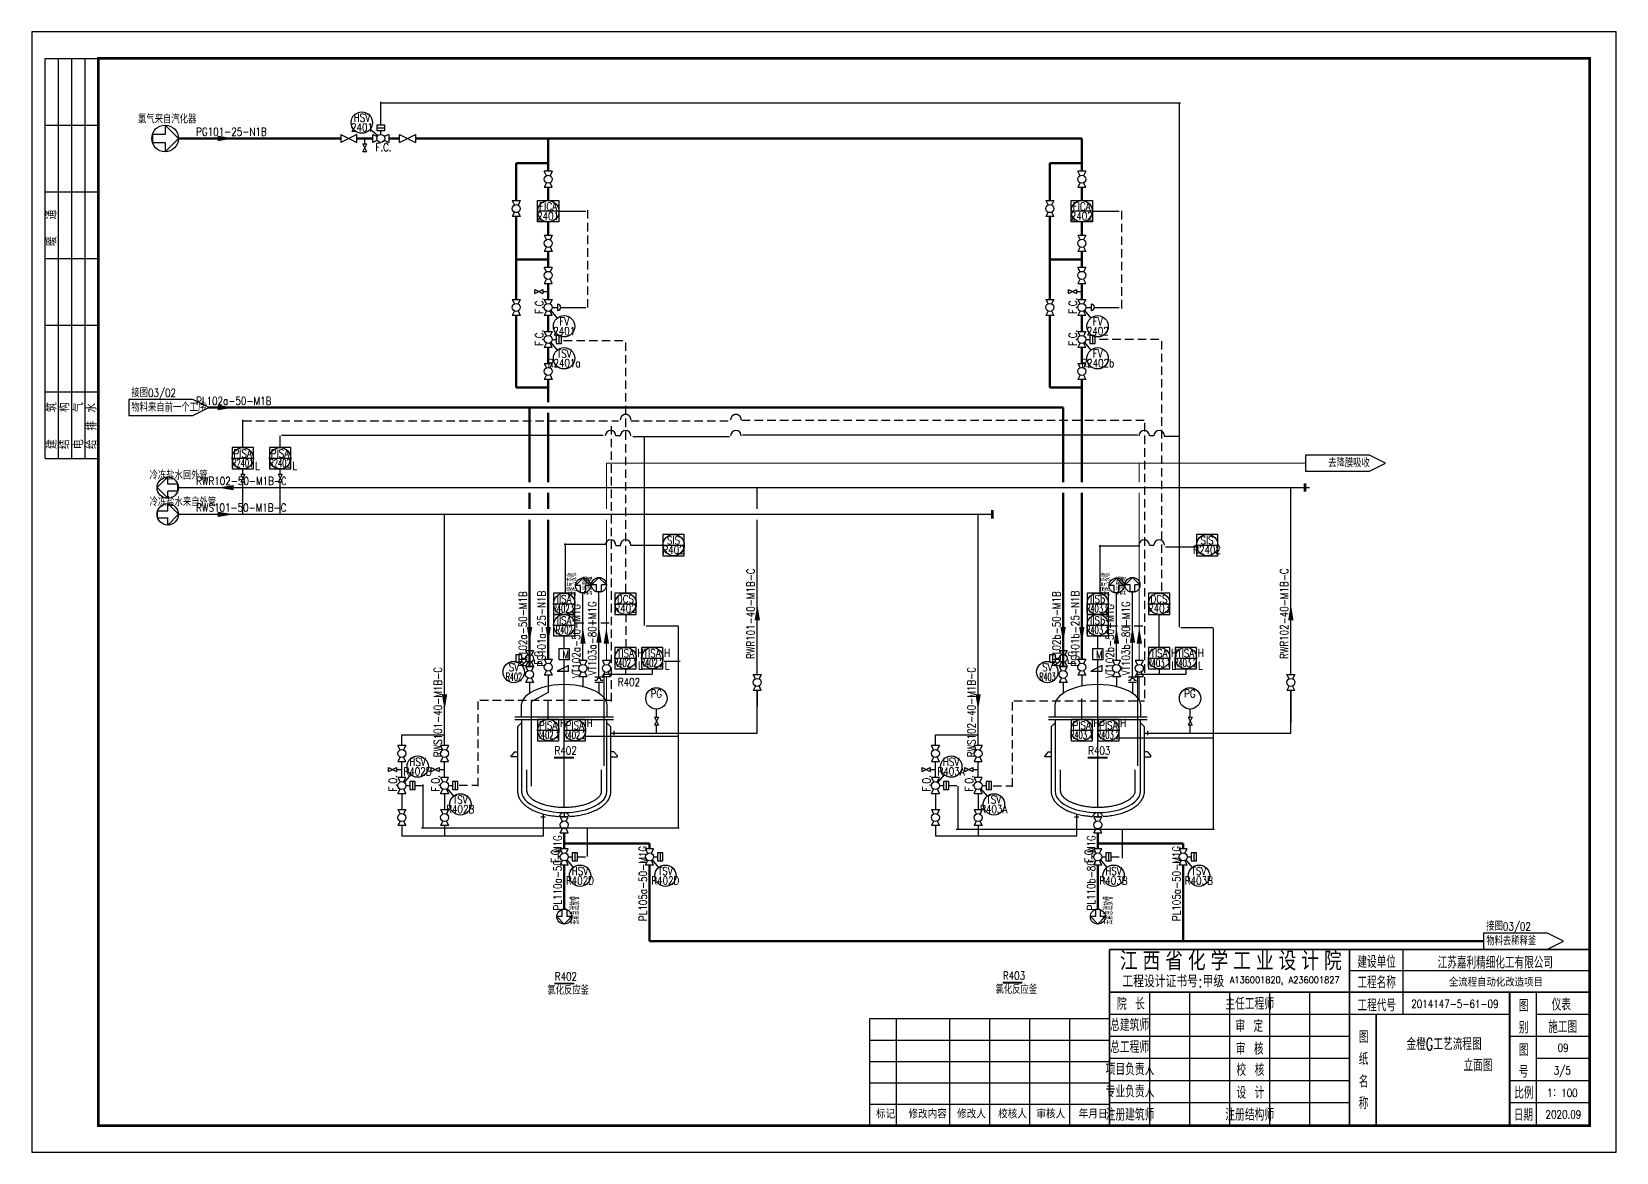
# Model space of a CAD drawing. Header units: millimetres. Extents: x 166235 to 642180, y -176646 to -48310.
# Drawn here: x 520590 to 579990, y -128560 to -86560 of the extents above; entities that cross this region are included whole.
import ezdxf
from ezdxf.enums import TextEntityAlignment as Align

# ---------------------------------------------------------------- set-up
doc = ezdxf.new("R2010")
doc.units = ezdxf.units.MM
doc.header["$LTSCALE"] = 1000
doc.linetypes.add('ACAD_ISO04W100', pattern=[30, 24, -3, 0, -3])
doc.linetypes.add('DASHED2', pattern=[9.525, 6.35, -3.175])
for name, color, linetype in [('01', 7, 'Continuous'), ('A-Title', 7, 'Continuous'), ('PUB_TITLE', 4, 'Continuous'), ('TK', 4, 'Continuous'), ('仪表', 1, 'Continuous'), ('图框', 7, 'Continuous'), ('文字', 3, 'Continuous'), ('物料管线', 4, 'Continuous'), ('阀门', 2, 'Continuous')]:
    doc.layers.add(name, color=color, linetype=linetype)
for name, color, linetype, lineweight in [('主物料管线', 1, 'Continuous', 60), ('文本', 7, 'Continuous', 18), ('次物料管线', 4, 'Continuous', 30), ('设备', 2, 'Continuous', 90)]:
    doc.layers.add(name, color=color, linetype=linetype, lineweight=lineweight)
doc.styles.add('HZ', font='txt.shx', dxfattribs={"width": 0.8, "bigfont": 'hhztxt.shx'})
doc.styles.add('HZ1', font='txt.shx', dxfattribs={"width": 0.8, "bigfont": 'hztxt.shx'})
doc.styles.add('TB', font='COMPLEX', dxfattribs={"bigfont": 'ST64S'})
doc.styles.add('华新', font='txt8.shx', dxfattribs={"width": 0.8, "bigfont": '1hztxt.shx'})
doc.styles.add('华新字体', font='txt8.shx', dxfattribs={"width": 0.8, "bigfont": '1hztxt.shx'})
doc.linetypes.add('FENCELINE1', pattern='A,6.35,-2.54,[133,ltypeshp.shx,S=2.54,R=0,X=-2.54,Y=0],-2.54,25.4', length=36.83)

# ---------------------------------------------------------------- blocks, each defined once
blk = doc.blocks.new('A$C5A2E3D53')
at = {"layer": '设备', "lineweight": -3, "ltscale": 8}
for p, q in [((159, 704), (-267, 486)), ((0, -4610), (0, 919)), ((159, 486), (159, 704)), ((-267, 486), (159, 486)), ((-1600, -1220), (-1600, -800)), ((1600, -800), (1600, -1220)), ((-1850, -1220), (1850, -1220)), ((-1850, -1320), (1850, -1320)), ((-1600, -1445), (-1750, -1591)), ((-1750, -1591), (-1750, -4010)), ((-1600, -1320), (-1600, -4010)), ((1600, -4010), (1600, -1320)), ((1600, -1445), (1750, -1591)), ((1750, -4010), (1750, -1591)), ((1870, -1911), (1870, -1751)), ((1750, -1831), (1870, -1831)), ((-1862, -2528), (-1990, -2682)), ((-1990, -2720), (-1990, -2682)), ((-1750, -2720), (-1990, -2720)), ((-1862, -2528), (-1750, -2528)), ((1862, -2528), (1750, -2528)), ((1750, -2720), (1990, -2720)), ((1862, -2528), (1990, -2682)), ((1990, -2720), (1990, -2682)), ((-1400, -4010), (-1400, -3210)), ((1400, -4010), (1400, -3210)), ((-877, -4970), (-717, -4970)), ((-797, -4859), (-797, -4970)), ((-210, -4952), (-70, -4809)), ((-80, -4970), (80, -4970)), ((0, -4810), (0, -4970)), ((210, -4952), (70, -4809))]:
    blk.add_line(p, q, dxfattribs=at)
at = {"layer": '设备', "lineweight": -3, "ltscale": 8, "extrusion": (0, 0, -1)}
blk.add_ellipse((0, -800), major_axis=(-1600, 0), ratio=0.5, start_param=0, end_param=3.141593, dxfattribs=at)
at = {"layer": '设备', "lineweight": -3, "ltscale": 8}
blk.add_ellipse((0, -4010), major_axis=(-1600, 0), ratio=0.5, start_param=0, end_param=3.141593, dxfattribs=at)
for points, knots in [([(-1750, -4010), (-1750, -4032), (-1749, -4054), (-1743, -4097), (-1740, -4119), (-1729, -4162), (-1723, -4183), (-1708, -4225), (-1699, -4245), (-1680, -4285), (-1669, -4305), (-1645, -4344), (-1632, -4362), (-1596, -4410), (-1572, -4438), (-1520, -4491), (-1492, -4517), (-1432, -4566), (-1400, -4590), (-1316, -4646), (-1262, -4678), (-1148, -4736), (-1087, -4762), (-959, -4811), (-893, -4833), (-755, -4871), (-683, -4888), (-537, -4917), (-462, -4928), (-329, -4944), (-270, -4950), (-212, -4953)], [0, 0, 0, 0, 0.059781, 0.059781, 0.119561, 0.119561, 0.179342, 0.179342, 0.239122, 0.239122, 0.298903, 0.298903, 0.358683, 0.358683, 0.45262, 0.45262, 0.546558, 0.546558, 0.640495, 0.640495, 0.780067, 0.780067, 0.919638, 0.919638, 1.05921, 1.05921, 1.198782, 1.198782, 1.338354, 1.338354, 1.444141, 1.444141, 1.444141, 1.444141]), ([(-1400, -4010), (-1400, -4018), (-1399, -4027), (-1397, -4044), (-1396, -4052), (-1391, -4070), (-1389, -4079), (-1381, -4097), (-1377, -4107), (-1367, -4127), (-1361, -4137), (-1348, -4158), (-1340, -4168), (-1323, -4190), (-1314, -4201), (-1293, -4223), (-1282, -4235), (-1252, -4262), (-1232, -4278), (-1189, -4311), (-1165, -4327), (-1114, -4358), (-1087, -4374), (-1029, -4404), (-998, -4418), (-934, -4446), (-900, -4459), (-830, -4485), (-793, -4496), (-702, -4523), (-647, -4537), (-532, -4562), (-473, -4572), (-352, -4590), (-291, -4596), (-166, -4606), (-103, -4609), (23, -4611), (87, -4609), (212, -4603), (275, -4598), (397, -4584), (458, -4575), (575, -4553), (632, -4541), (742, -4512), (795, -4496), (895, -4461), (943, -4443), (1024, -4406), (1059, -4389), (1124, -4353), (1154, -4334), (1209, -4296), (1233, -4277), (1273, -4243), (1288, -4228), (1316, -4198), (1329, -4184), (1350, -4155), (1359, -4141), (1373, -4117), (1378, -4106), (1386, -4085), (1390, -4075), (1395, -4055), (1397, -4046), (1399, -4028), (1400, -4019), (1400, -4010)], [0, 0, 0, 0, 0.062461, 0.062461, 0.124921, 0.124921, 0.187382, 0.187382, 0.249843, 0.249843, 0.312304, 0.312304, 0.374764, 0.374764, 0.437225, 0.437225, 0.499686, 0.499686, 0.589512, 0.589512, 0.679339, 0.679339, 0.769165, 0.769165, 0.858991, 0.858991, 0.948818, 0.948818, 1.038644, 1.038644, 1.165049, 1.165049, 1.291453, 1.291453, 1.417858, 1.417858, 1.544263, 1.544263, 1.670668, 1.670668, 1.797072, 1.797072, 1.923477, 1.923477, 2.049882, 2.049882, 2.176286, 2.176286, 2.302691, 2.302691, 2.40815, 2.40815, 2.513608, 2.513608, 2.619067, 2.619067, 2.702477, 2.702477, 2.785887, 2.785887, 2.869297, 2.869297, 2.937948, 2.937948, 3.006598, 3.006598, 3.075249, 3.075249, 3.141593, 3.141593, 3.141593, 3.141593]), ([(212, -4953), (245, -4951), (278, -4949), (387, -4938), (463, -4928), (611, -4903), (684, -4888), (825, -4853), (893, -4832), (1025, -4787), (1087, -4762), (1207, -4707), (1263, -4677), (1368, -4613), (1417, -4579), (1495, -4515), (1526, -4486), (1582, -4427), (1608, -4396), (1648, -4339), (1664, -4313), (1692, -4261), (1704, -4235), (1724, -4180), (1732, -4152), (1744, -4096), (1748, -4067), (1750, -4029), (1750, -4019), (1750, -4010)], [1.697452, 1.697452, 1.697452, 1.697452, 1.757069, 1.757069, 1.896641, 1.896641, 2.036213, 2.036213, 2.175784, 2.175784, 2.315356, 2.315356, 2.454928, 2.454928, 2.5945, 2.5945, 2.698141, 2.698141, 2.801782, 2.801782, 2.880315, 2.880315, 2.958849, 2.958849, 3.037383, 3.037383, 3.115916, 3.115916, 3.141593, 3.141593, 3.141593, 3.141593])]:
    blk.add_open_spline(points, degree=3, knots=knots, dxfattribs=at)
blk = doc.blocks.new('_LABEL1')
for p, q in [((-150, 20), (-75, 20)), ((-150, 20), (-150, 0)), ((-125, 20), (-125, 0)), ((-100, 20), (-100, 0)), ((-75, 20), (-75, 0)), ((-75, 20), (-75, 0)), ((-75, 20), (0, 20)), ((-50, 20), (-50, 0)), ((-25, 20), (-25, 0)), ((0, 20), (0, 0)), ((-150, 15), (-75, 15)), ((-75, 15), (0, 15)), ((-150, 10), (-75, 10)), ((-75, 10), (0, 10)), ((-150, 5), (-75, 5)), ((-150, 0), (-75, 0)), ((-75, 5), (0, 5)), ((-75, 0), (0, 0))]:
    blk.add_line(p, q)
at = {"style": 'HZ'}
for s, p in [('建   筑', (-146.45, 15.65)), ('暖  通', (-70.35, 15.73)), ('结   构', (-146.45, 10.91)), ('电   气', (-146.45, 5.65)), ('给 排 水', (-146.45, 0.73))]:
    blk.add_text(s, height=3.509, dxfattribs=at).set_placement(p)
blk = doc.blocks.new('A$C4E702416')
at = {"color": 140}
for p, q in [((51400, 7600), (51400, 5170)), ((58400, 6800), (49400, 6800)), ((41900, 6000), (41900, 1000)), ((43400, 6000), (43400, 1000)), ((44900, 6000), (44900, 1000)), ((46400, 6000), (46400, 1000)), ((47900, 6000), (47900, 1000)), ((56400, 6000), (56400, 1000)), ((55400, 5170), (40400, 5170)), ((58400, 5170), (56400, 5170)), ((49400, 4340), (40400, 4340)), ((58400, 4340), (55400, 4340)), ((49400, 3510), (40400, 3510)), ((58400, 3510), (56400, 3510)), ((49400, 2680), (40400, 2680)), ((58400, 2680), (55400, 2680)), ((49400, 1850), (40400, 1850)), ((58400, 1850), (55400, 1850))]:
    blk.add_line(p, q, dxfattribs=at)
for p, q in [((40400, 5000), (31400, 5000)), ((31400, 5000), (31400, 1000)), ((32400, 5000), (32400, 1000)), ((34400, 5000), (34400, 1000)), ((35900, 5000), (35900, 1000)), ((37400, 5000), (37400, 1000)), ((38900, 5000), (38900, 1000)), ((40400, 1000), (40400, 5000)), ((31400, 4200), (40400, 4200)), ((31400, 3400), (40400, 3400)), ((31400, 2600), (40400, 2600)), ((31400, 1800), (40400, 1800)), ((31400, 1000), (40400, 1000))]:
    blk.add_line(p, q)
at = {"color": 140, "const_width": 70}
for points in [[(58400, 7600), (40400, 7600)], [(40400, 7600), (40400, 1000)], [(49400, 7600), (49400, 1000)], [(58400, 6000), (40400, 6000)], [(55400, 6000), (55400, 1000)], [(50400, 5170), (50400, 1000)]]:
    blk.add_lwpolyline(points, dxfattribs=at)
at = {"layer": 'PUB_TITLE'}
blk.add_lwpolyline([(0, 0), (59400, 0), (59400, 42000), (0, 42000)], close=True, dxfattribs=at)
at = {"layer": 'PUB_TITLE', "const_width": 100}
blk.add_lwpolyline([(2500, 1000), (58400, 1000), (58400, 41000), (2500, 41000)], close=True, dxfattribs=at)
at = {"layer": 'PUB_TITLE', "linetype": 'ByBlock', "xscale": 100, "yscale": 100, "zscale": 100, "rotation": 90}
blk.add_blockref('_LABEL1', (2500, 41000), dxfattribs=at)
at = {"style": 'HZ1'}
for s, p in [('标记', (31647, 1274)), ('修改内容', (32863, 1274)), ('修改人', (34688, 1274)), ('校核人', (36228, 1274)), ('审核人', (37661, 1274)), ('年月日', (39247, 1274))]:
    blk.add_text(s, height=300, dxfattribs=at).set_placement(p)
at = {"layer": 'TK', "style": 'TB'}
for s, p in [('江', (40790, 6819)), ('西', (41640, 6819)), ('省', (42490, 6819)), ('化', (43340, 6819)), ('学', (44190, 6819)), ('工', (45040, 6819)), ('业', (45890, 6819)), ('设', (46740, 6819)), ('计', (47590, 6819)), ('院', (48440, 6819))]:
    blk.add_text(s, height=700, dxfattribs=at).set_placement(p)
at = {"layer": 'TK', "style": 'HZ1'}
for s, height, width, p in [('建设单位', 450, 0.8, (50417, 7162)), ('工程设计证书号:甲级', 450, 0.9, (42792, 6432)), ('A136001820, A236001827', 250, 0.9, (46969, 6423)), ('工程名称', 450, 0.8, (50417, 6393)), ('院 长', 450, 0.8, (41206, 5589)), ('主任工程师', 450, 0.65, (45657, 5590)), ('工程代号', 450, 0.8, (50417, 5530)), ('图', 450, 0.8, (55926, 5510)), ('总建筑师', 450, 0.65, (41157, 4796)), ('审 定', 450, 0.8, (45643, 4759)), ('别', 450, 0.8, (55926, 4695)), ('总工程师', 450, 0.65, (41157, 3966)), ('图', 450, 0.8, (49926, 4337)), ('审 核', 450, 0.8, (45657, 3904)), ('纸', 450, 0.8, (49926, 3522)), ('图', 450, 0.8, (55926, 3850)), ('项目负责人', 450, 0.6, (41171, 3136)), ('校 核', 450, 0.8, (45685, 3111)), ('号', 450, 0.8, (55926, 3035)), ('专业负责人', 450, 0.6, (41171, 2306)), ('设 计', 450, 0.8, (45685, 2259)), ('名', 450, 0.8, (49926, 2677)), ('比例', 450, 0.8, (55935, 2253)), ('称', 450, 0.8, (49926, 1862)), ('注册建筑师', 450, 0.6, (41171, 1434)), ('注册结构师', 450, 0.65, (45657, 1434)), ('日期', 450, 0.8, (55918, 1423))]:
    blk.add_text(s, height=height, dxfattribs=dict(at, width=width)).set_placement(p, align=Align.MIDDLE)
at = {"layer": 'TK', "color": 7, "style": 'HZ1'}
for s, height, width, p in [('江苏嘉利精细化工有限公司', 450, 0.8, (54864, 7135)), ('全流程自动化改造项目', 290, 0.9, (54885, 6401)), ('仪表', 450, 0.8, (57338, 5560)), ('施工图', 450, 0.8, (57390, 4723)), ('3/5', 300, 0.8, (57376, 3046)), ('2020.09', 300, 0.8, (57416, 1419))]:
    blk.add_text(s, height=height, dxfattribs=dict(at, width=width)).set_placement(p, align=Align.MIDDLE)

msp = doc.modelspace()

# ---------------------------------------------------------------- linework, layer by layer
at = {"color": 2}
for p, q in [((533674, -90410), (533674, -90260)), ((533374, -90410), (533539, -90493)), ((533374, -90710), (533374, -90410)), ((533539, -90627), (533374, -90710)), ((533974, -90410), (533808, -90493)), ((533808, -90627), (533974, -90710)), ((533974, -90410), (533974, -90710)), ((539887, -96758), (539804, -96592)), ((539804, -96592), (540104, -96592)), ((540104, -96592), (540021, -96758)), ((559887, -96758), (559804, -96592)), ((559804, -96592), (560104, -96592)), ((560104, -96592), (560021, -96758)), ((539887, -97026), (539804, -97192)), ((540104, -97192), (539804, -97192)), ((540104, -97192), (540021, -97026)), ((540104, -96892), (540304, -96892)), ((559887, -97026), (559804, -97192)), ((560104, -97192), (559804, -97192)), ((560104, -97192), (560021, -97026)), ((560104, -96892), (560304, -96892)), ((539887, -97958), (539804, -97792)), ((539804, -97792), (540104, -97792)), ((540104, -97792), (540021, -97958)), ((559887, -97958), (559804, -97792)), ((559804, -97792), (560104, -97792)), ((560104, -97792), (560021, -97958)), ((539887, -98226), (539804, -98392)), ((540104, -98392), (539804, -98392)), ((540104, -98392), (540021, -98226)), ((540104, -98092), (540254, -98092)), ((559887, -98226), (559804, -98392)), ((560104, -98392), (559804, -98392)), ((560104, -98392), (560021, -98226)), ((560104, -98092), (560254, -98092)), ((539104, -110051), (538954, -110051)), ((559104, -110051), (558954, -110051)), ((547723, -110814), (547640, -110648)), ((547640, -110648), (547940, -110648)), ((547940, -110648), (547857, -110814)), ((567723, -110814), (567640, -110648)), ((567640, -110648), (567940, -110648)), ((567940, -110648), (567857, -110814)), ((547723, -111083), (547640, -111248)), ((547940, -111248), (547640, -111248)), ((547940, -111248), (547857, -111083)), ((567723, -111083), (567640, -111248)), ((567940, -111248), (567640, -111248)), ((567940, -111248), (567857, -111083)), ((534616, -114813), (534766, -114813)), ((536216, -114813), (536366, -114813)), ((554616, -114813), (554766, -114813)), ((556216, -114813), (556366, -114813)), ((540704, -117488), (540854, -117488)), ((543904, -117488), (544054, -117488)), ((560704, -117488), (560854, -117488)), ((563904, -117488), (564054, -117488))]:
    msp.add_line(p, q, dxfattribs=at)
for points in [[(526626, -100349), (524226, -100349), (524226, -100949), (526626, -100949)], [(526626, -100949), (527226, -100649), (526626, -100349)], [(570740, -102430), (568340, -102430), (568340, -103030), (570740, -103030)], [(570740, -103030), (571340, -102730), (570740, -102430)], [(577414, -120347), (575014, -120347), (575014, -120947), (577414, -120947)], [(577414, -120947), (578014, -120647), (577414, -120347)]]:
    msp.add_lwpolyline(points)
for centre in [(540304, -96892), (560304, -96892)]:
    msp.add_arc(centre, 120, 270, 90, dxfattribs=at)
at = {"layer": '01'}
for points in [[(540354, -110085), (540754, -110085), (540754, -109685), (540354, -109685)], [(560354, -110085), (560754, -110085), (560754, -109685), (560354, -109685)]]:
    msp.add_lwpolyline(points, close=True, dxfattribs=at)
at = {"layer": '主物料管线'}
for p, q in [((526090, -90560), (532174, -90560)), ((533374, -90560), (532774, -90560)), ((533374, -90560), (532774, -90560)), ((533974, -90560), (534374, -90560)), ((534974, -90560), (559954, -90560)), ((539954, -91792), (539954, -90560)), ((559954, -91792), (559954, -90560)), ((538754, -91492), (538754, -92892)), ((539954, -91492), (538754, -91492)), ((558754, -91492), (558754, -92892)), ((559954, -91492), (558754, -91492)), ((539954, -92892), (539954, -92392)), ((559954, -92892), (559954, -92392)), ((538754, -93492), (538754, -95092)), ((539954, -94192), (539954, -93692)), ((558754, -93492), (558754, -95092)), ((559954, -94192), (559954, -93692)), ((539954, -95392), (539954, -94792)), ((539954, -95000), (539954, -94792)), ((559954, -95392), (559954, -94792)), ((559954, -95000), (559954, -94792)), ((538754, -95092), (538754, -96592)), ((539954, -95092), (538754, -95092)), ((538754, -95092), (539954, -95092)), ((558754, -95092), (558754, -96592)), ((559954, -95092), (558754, -95092)), ((558754, -95092), (559954, -95092)), ((539954, -96592), (539954, -95992)), ((539954, -96592), (539954, -95992)), ((559954, -96592), (559954, -95992)), ((559954, -96592), (559954, -95992)), ((538754, -97192), (538754, -99892)), ((539954, -97792), (539954, -97192)), ((558754, -97192), (558754, -99892)), ((559954, -97792), (559954, -97192)), ((539954, -98992), (539954, -98392)), ((559954, -98992), (559954, -98392)), ((539954, -100449), (539954, -99592)), ((559954, -103449), (559954, -99592)), ((538754, -99892), (539954, -99892)), ((558754, -99892), (559954, -99892)), ((527226, -100649), (559254, -100649)), ((539254, -103449), (539254, -100649)), ((539954, -103449), (539954, -100849)), ((559254, -103449), (559254, -100649)), ((539254, -104449), (539254, -103849)), ((539954, -104449), (539954, -103849)), ((559254, -110351), (559254, -103849)), ((559954, -110076), (559954, -103849)), ((539254, -110351), (539254, -104849)), ((539954, -110076), (539954, -104849)), ((540554, -116588), (540554, -117188)), ((540554, -116988), (543754, -116988)), ((543754, -117188), (543754, -116988)), ((560554, -116588), (560554, -117188)), ((560554, -116988), (563754, -116988)), ((563754, -117188), (563754, -116988)), ((540554, -117788), (540554, -119447)), ((543754, -117788), (543754, -120647)), ((560554, -117788), (560554, -119447)), ((563754, -117788), (563754, -120647)), ((543754, -120647), (575014, -120647))]:
    msp.add_line(p, q, dxfattribs=at)
for points in [[(528165, -90560, 0, 200, 0), (527565, -90560, 300, 300, 0)], [(528165, -100649, 0, 200, 0), (527565, -100649, 300, 300, 0)], [(527565, -103649, 0, 200, 0), (528165, -103649, 300, 300, 0)], [(528165, -104649, 0, 200, 0), (527565, -104649, 300, 300, 0)], [(547790, -108018, 0, 200, 0), (547790, -108618, 300, 300, 0)], [(567790, -108018, 0, 200, 0), (567790, -108618, 300, 300, 0)], [(539254, -109466, 0, 200, 0), (539254, -108866, 300, 300, 0)], [(539954, -109466, 0, 200, 0), (539954, -108866, 300, 300, 0)], [(541254, -108891, 0, 200, 0), (541254, -109491, 300, 300, 0)], [(541854, -108865, 0, 200, 0), (541854, -109465, 300, 300, 0)], [(542132, -108891, 0, 200, 0), (542132, -109491, 300, 300, 0)], [(559254, -109466, 0, 200, 0), (559254, -108866, 300, 300, 0)], [(559954, -109466, 0, 200, 0), (559954, -108866, 300, 300, 0)], [(561254, -108891, 0, 200, 0), (561254, -109491, 300, 300, 0)], [(561854, -108865, 0, 200, 0), (561854, -109465, 300, 300, 0)], [(562110, -108891, 0, 200, 0), (562110, -109491, 300, 300, 0)], [(536066, -111994, 0, 200, 0), (536066, -111394, 300, 300, 0)], [(556066, -111994, 0, 200, 0), (556066, -111394, 300, 300, 0)]]:
    msp.add_lwpolyline(points, format="xyseb", dxfattribs=at)
at = {"layer": '仪表'}
for p, q in [((533559, -90464), (533272, -90224)), ((540354, -93292), (539554, -93292)), ((560354, -93292), (559554, -93292)), ((540050, -97007), (540290, -97294)), ((560050, -97007), (560290, -97294)), ((540050, -98207), (540290, -98494)), ((560050, -98207), (560290, -98494)), ((528103, -102549), (528903, -102549)), ((529503, -102549), (530303, -102549)), ((528503, -103149), (528503, -102949)), ((529903, -103149), (529903, -102949)), ((528503, -104639), (528503, -103449)), ((529903, -104639), (529903, -103449)), ((544254, -105803), (545054, -105803)), ((564254, -105803), (565054, -105803)), ((540154, -108003), (540954, -108003)), ((542454, -108003), (543254, -108003)), ((560154, -108003), (560954, -108003)), ((562454, -108003), (563254, -108003)), ((540154, -108803), (540954, -108803)), ((560154, -108803), (560954, -108803)), ((539140, -110149), (538965, -110299)), ((542454, -110038), (543254, -110038)), ((542854, -110438), (542854, -110638)), ((543454, -110038), (544254, -110038)), ((543854, -110438), (543854, -110638)), ((559140, -110149), (558965, -110299)), ((562454, -110038), (563254, -110038)), ((562854, -110438), (562854, -110638)), ((563454, -110038), (564254, -110038)), ((563854, -110438), (563854, -110638)), ((542054, -110638), (543854, -110638)), ((542054, -114081), (542054, -110638)), ((562054, -110638), (563854, -110638)), ((562054, -114081), (562054, -110638)), ((544010, -112248), (544010, -111948)), ((564010, -112248), (564010, -111948)), ((539554, -112738), (540354, -112738)), ((540554, -112738), (541354, -112738)), ((544010, -112848), (544010, -112548)), ((559554, -112738), (560354, -112738)), ((560554, -112738), (561354, -112738)), ((564010, -112848), (564010, -112548)), ((534562, -114698), (534802, -114411)), ((554562, -114698), (554802, -114411)), ((536162, -114928), (536402, -115214)), ((556162, -114928), (556402, -115214)), ((540650, -117603), (540890, -117889)), ((543850, -117603), (544090, -117889)), ((560650, -117603), (560890, -117889)), ((563850, -117603), (564090, -117889))]:
    msp.add_line(p, q, dxfattribs=at)
for points in [[(540354, -93692), (539554, -93692), (539554, -92892), (540354, -92892)], [(560354, -93692), (559554, -93692), (559554, -92892), (560354, -92892)], [(528103, -102949), (528903, -102949), (528903, -102149), (528103, -102149)], [(529503, -102949), (530303, -102949), (530303, -102149), (529503, -102149)], [(544254, -106203), (545054, -106203), (545054, -105403), (544254, -105403)], [(564254, -106203), (565054, -106203), (565054, -105403), (564254, -105403)], [(540154, -108403), (540954, -108403), (540954, -107603), (540154, -107603)], [(542454, -108403), (543254, -108403), (543254, -107603), (542454, -107603)], [(560154, -108403), (560954, -108403), (560954, -107603), (560154, -107603)], [(562454, -108403), (563254, -108403), (563254, -107603), (562454, -107603)], [(540154, -109203), (540954, -109203), (540954, -108403), (540154, -108403)], [(560154, -109203), (560954, -109203), (560954, -108403), (560154, -108403)], [(542454, -110438), (543254, -110438), (543254, -109638), (542454, -109638)], [(543454, -110438), (544254, -110438), (544254, -109638), (543454, -109638)], [(562454, -110438), (563254, -110438), (563254, -109638), (562454, -109638)], [(563454, -110438), (564254, -110438), (564254, -109638), (563454, -109638)], [(539554, -113138), (540354, -113138), (540354, -112338), (539554, -112338)], [(540554, -113138), (541354, -113138), (541354, -112338), (540554, -112338)], [(559554, -113138), (560354, -113138), (560354, -112338), (559554, -112338)], [(560554, -113138), (561354, -113138), (561354, -112338), (560554, -112338)]]:
    msp.add_lwpolyline(points, close=True, dxfattribs=at)
for centre in [(532965, -89967), (539954, -93292), (559954, -93292), (540547, -97600), (560547, -97600), (540547, -98800), (560547, -98800), (528503, -102549), (529903, -102549), (544654, -105803), (564654, -105803), (540554, -108003), (542854, -108003), (560554, -108003), (562854, -108003), (540554, -108803), (560554, -108803), (542854, -110038), (543854, -110038), (562854, -110038), (563854, -110038), (538661, -110560), (558661, -110560), (544010, -111548), (564010, -111548), (539954, -112738), (540954, -112738), (559954, -112738), (560954, -112738), (535059, -114104), (555059, -114104), (536659, -115521), (556659, -115521), (541147, -118196), (544347, -118196), (561147, -118196), (564347, -118196)]:
    msp.add_circle(centre, 400, dxfattribs=at)
at = {"layer": '图框', "color": 150}
msp.add_line((523090, -127560), (523090, -87560), dxfattribs=at)
at = {"layer": '文本', "color": 3, "ltscale": 8}
for p, q in [((542132, -104449), (542132, -102730)), ((542132, -102730), (568340, -102730)), ((562110, -103449), (562110, -102730)), ((562110, -110125), (562110, -103849)), ((542132, -110125), (542132, -104849)), ((542132, -111686), (542132, -110725)), ((562110, -111631), (562110, -110725))]:
    msp.add_line(p, q, dxfattribs=at)
at = {"layer": '次物料管线', "color": 0, "linetype": 'FENCELINE1', "ltscale": 0.01}
for p, q in [((533670, -89225), (563650, -89225)), ((563615, -108880), (563615, -89250)), ((529960, -101685), (542010, -101685)), ((543120, -101735), (546750, -101735)), ((543565, -108820), (543565, -101730)), ((547230, -101675), (562040, -101675)), ((563040, -101715), (563610, -101715)), ((540550, -105765), (542080, -105765)), ((540595, -107630), (540595, -105740)), ((543040, -105805), (544250, -105805)), ((560600, -105825), (562130, -105825)), ((560645, -107690), (560645, -105800)), ((563090, -105865), (564300, -105865)), ((543620, -108825), (544830, -108825)), ((544835, -116380), (544835, -108850)), ((563670, -108885), (564880, -108885)), ((564885, -116440), (564885, -108910)), ((544295, -110155), (544900, -110155)), ((541320, -112965), (544840, -112965)), ((561370, -113025), (564890, -113025)), ((535265, -116370), (535265, -114780)), ((555315, -116430), (555315, -114840)), ((535200, -116395), (544860, -116395)), ((541425, -117470), (541425, -116390)), ((555250, -116455), (564910, -116455)), ((561475, -117530), (561475, -116450))]:
    msp.add_line(p, q, dxfattribs=at)
at = {"layer": '次物料管线'}
for p, q in [((526090, -103649), (568490, -103649)), ((547790, -104449), (547790, -103649)), ((567790, -110048), (567790, -103649)), ((568290, -103499), (568290, -103799)), ((568340, -103499), (568340, -103799)), ((556566, -104499), (556566, -104799)), ((556616, -104499), (556616, -104799)), ((526090, -104649), (556566, -104649)), ((536066, -113313), (536066, -104649)), ((547790, -109448), (547790, -104849)), ((556066, -113313), (556066, -104649)), ((541254, -110125), (541254, -107600)), ((541854, -110751), (541854, -107574)), ((561254, -110125), (561254, -107600)), ((561854, -110751), (561854, -107574)), ((547790, -110648), (547790, -109448)), ((567790, -110648), (567790, -110048)), ((547790, -111848), (547790, -111248)), ((567790, -112448), (567790, -111248)), ((547790, -112848), (547790, -111848)), ((542424, -112848), (547790, -112848)), ((562424, -112848), (567790, -112848)), ((567790, -112848), (567790, -112448)), ((534466, -113313), (534466, -112913)), ((534466, -112913), (536066, -112913)), ((554466, -113313), (554466, -112913)), ((554466, -112913), (556066, -112913)), ((534466, -114513), (534466, -113913)), ((536066, -114513), (536066, -113913)), ((554466, -114513), (554466, -113913)), ((556066, -114513), (556066, -113913)), ((534466, -115113), (534466, -115713)), ((536066, -115113), (536066, -115713)), ((554466, -115113), (554466, -115713)), ((556066, -115113), (556066, -115713)), ((534466, -116313), (534466, -116713)), ((536066, -116313), (536066, -116713)), ((539757, -115988), (539757, -116713)), ((554466, -116313), (554466, -116713)), ((556066, -116313), (556066, -116713)), ((559757, -115988), (559757, -116713)), ((539757, -116713), (534466, -116713)), ((559757, -116713), (554466, -116713))]:
    msp.add_line(p, q, dxfattribs=at)
at = {"layer": '物料管线', "color": 0, "linetype": 'FENCELINE1', "ltscale": 10}
for p, q in [((533674, -90060), (533674, -89187)), ((529903, -102149), (529903, -101706)), ((542654, -101706), (542492, -101706)), ((562654, -101706), (562492, -101706)), ((542490, -105820), (542670, -105820)), ((562492, -105803), (562654, -105803)), ((534966, -114813), (535266, -114813)), ((554966, -114813), (555266, -114813)), ((541054, -117488), (541354, -117488)), ((561054, -117488), (561354, -117488))]:
    msp.add_line(p, q, dxfattribs=at)
at = {"layer": '物料管线'}
for p, q in [((533074, -90760), (533074, -90560)), ((539754, -96292), (539954, -96292)), ((559754, -96292), (559954, -96292)), ((547790, -110648), (547790, -110048)), ((567790, -110648), (567790, -110048)), ((547790, -111248), (547790, -111848)), ((567790, -111248), (567790, -112448)), ((534266, -114213), (534466, -114213)), ((535866, -114213), (536066, -114213)), ((554266, -114213), (554466, -114213)), ((555866, -114213), (556066, -114213))]:
    msp.add_line(p, q, dxfattribs=at)
at = {"layer": '物料管线', "color": 8, "linetype": 'DASHED2', "ltscale": 0.05}
for p, q in [((541440, -96900), (541440, -93240)), ((561460, -96930), (561460, -93270)), ((540530, -98130), (542750, -98130)), ((542860, -107570), (542860, -98080)), ((560620, -98080), (562840, -98080)), ((562950, -107520), (562950, -98030)), ((528520, -101140), (542590, -101140)), ((542320, -111660), (542320, -101230)), ((543050, -101150), (546820, -101150)), ((547210, -101120), (562350, -101120)), ((562320, -111540), (562320, -101110)), ((542880, -109640), (542880, -108390)), ((540970, -108710), (542310, -108710)), ((560970, -108830), (562310, -108830)), ((537330, -114840), (537330, -111620)), ((537390, -111620), (542290, -111620)), ((557350, -114860), (557350, -111640)), ((557410, -111640), (562310, -111640)), ((536610, -114800), (537320, -114800)), ((556630, -114820), (557340, -114820))]:
    msp.add_line(p, q, dxfattribs=at)
at = {"layer": '物料管线', "color": 8, "linetype": 'ACAD_ISO04W100', "ltscale": 50}
for p, q in [((540354, -93292), (541360, -93292)), ((540424, -96892), (541360, -96892))]:
    msp.add_line(p, q, dxfattribs=at)
at = {"layer": '物料管线', "color": 8, "linetype": 'DASHED2', "ltscale": 50}
for p, q in [((560354, -93292), (561360, -93292)), ((560424, -96892), (561360, -96892)), ((528503, -102149), (528503, -101106)), ((562854, -109638), (562854, -108403)), ((539954, -112338), (539954, -111620)), ((559954, -112338), (559954, -111548)), ((539954, -112338), (539954, -111748))]:
    msp.add_line(p, q, dxfattribs=at)
at = {"layer": '物料管线', "color": 3, "linetype": 'FENCELINE1', "ltscale": 20}
for p, q in [((540554, -109685), (540554, -109203)), ((560554, -109685), (560554, -109203))]:
    msp.add_line(p, q, dxfattribs=at)
at = {"layer": '物料管线', "color": 8, "linetype": 'DASHED2', "ltscale": 50}
for centre in [(542854, -101106), (546990, -101106)]:
    msp.add_arc(centre, 200, 0, 180, dxfattribs=at)
at = {"layer": '物料管线', "color": 0, "linetype": 'FENCELINE1', "ltscale": 10}
for centre in [(542292, -101706), (542854, -101706), (546990, -101706), (562292, -101706), (562854, -101706), (542292, -105803), (542854, -105803), (562292, -105803), (562854, -105803)]:
    msp.add_arc(centre, 200, 0, 180, dxfattribs=at)
at = {"layer": '设备', "const_width": 70}
for points in [[(540175, -113767), (540918, -113767)], [(560175, -113767), (560918, -113767)], [(540183, -122233), (540925, -122233)], [(556982, -122203), (557725, -122203)]]:
    msp.add_lwpolyline(points, dxfattribs=at)
at = {"layer": '阀门', "color": 2}
for p, q in [((525590, -90060), (525590, -90396)), ((526090, -90560), (525590, -90060)), ((533524, -90160), (533824, -90160)), ((525115, -90716), (525590, -90716)), ((525118, -90396), (525590, -90396)), ((525118, -90396), (525118, -90716)), ((525590, -91060), (526090, -90560)), ((525590, -90716), (525590, -91060)), ((532999, -90760), (533149, -90760)), ((532999, -91060), (533149, -90760)), ((533149, -91060), (532999, -90760)), ((534374, -90710), (534974, -90410)), ((534374, -90410), (534974, -90710)), ((534374, -90710), (534374, -90410)), ((534974, -90410), (534974, -90710)), ((533149, -91060), (532999, -91060)), ((538604, -92892), (538687, -93058)), ((538604, -92892), (538904, -92892)), ((538904, -92892), (538821, -93058)), ((558604, -92892), (558687, -93058)), ((558604, -92892), (558904, -92892)), ((558904, -92892), (558821, -93058)), ((538687, -93326), (538604, -93492)), ((538904, -93492), (538604, -93492)), ((538821, -93326), (538904, -93492)), ((558687, -93326), (558604, -93492)), ((558904, -93492), (558604, -93492)), ((558821, -93326), (558904, -93492)), ((539804, -94192), (539887, -94358)), ((539804, -94192), (540104, -94192)), ((540104, -94192), (540021, -94358)), ((559804, -94192), (559887, -94358)), ((559804, -94192), (560104, -94192)), ((560104, -94192), (560021, -94358)), ((539887, -94626), (539804, -94792)), ((540104, -94792), (539804, -94792)), ((540021, -94626), (540104, -94792)), ((559887, -94626), (559804, -94792)), ((560104, -94792), (559804, -94792)), ((560021, -94626), (560104, -94792)), ((539454, -96367), (539454, -96217)), ((539454, -96217), (539754, -96367)), ((539454, -96367), (539754, -96217)), ((539754, -96217), (539754, -96367)), ((559454, -96367), (559454, -96217)), ((559454, -96217), (559754, -96367)), ((559454, -96367), (559754, -96217)), ((559754, -96217), (559754, -96367)), ((538604, -96592), (538687, -96758)), ((538604, -96592), (538904, -96592)), ((538904, -96592), (538821, -96758)), ((540304, -96772), (540304, -97012)), ((558604, -96592), (558687, -96758)), ((558604, -96592), (558904, -96592)), ((558904, -96592), (558821, -96758)), ((560304, -96772), (560304, -97012)), ((538687, -97026), (538604, -97192)), ((538904, -97192), (538604, -97192)), ((538821, -97026), (538904, -97192)), ((558687, -97026), (558604, -97192)), ((558904, -97192), (558604, -97192)), ((558821, -97026), (558904, -97192)), ((540354, -97942), (540354, -98242)), ((560354, -97942), (560354, -98242)), ((539804, -98992), (539887, -99158)), ((539804, -98992), (540104, -98992)), ((540104, -98992), (540021, -99158)), ((559804, -98992), (559887, -99158)), ((559804, -98992), (560104, -98992)), ((560104, -98992), (560021, -99158)), ((539887, -99426), (539804, -99592)), ((540104, -99592), (539804, -99592)), ((540021, -99426), (540104, -99592)), ((559887, -99426), (559804, -99592)), ((560104, -99592), (559804, -99592)), ((560021, -99426), (560104, -99592)), ((525690, -103249), (525290, -103649)), ((525690, -103524), (525690, -103249)), ((528428, -103149), (528578, -103449)), ((528578, -103149), (528428, -103449)), ((528428, -103149), (528578, -103149)), ((529828, -103149), (529978, -103449)), ((529978, -103149), (529828, -103449)), ((529828, -103149), (529978, -103149)), ((525290, -103649), (525690, -104049)), ((526070, -103524), (525690, -103524)), ((525690, -104049), (525690, -103780)), ((526068, -103780), (525690, -103780)), ((526068, -103780), (526068, -103524)), ((528578, -103449), (528428, -103449)), ((529978, -103449), (529828, -103449)), ((525310, -104524), (525690, -104524)), ((525312, -104780), (525312, -104524)), ((525690, -104524), (525690, -104249)), ((525690, -104249), (526090, -104649)), ((525312, -104780), (525690, -104780)), ((526090, -104649), (525690, -105049)), ((525690, -105049), (525690, -104780)), ((540974, -107320), (541254, -107040)), ((541167, -107320), (540974, -107320)), ((541167, -107587), (541167, -107320)), ((541254, -107040), (541534, -107320)), ((541534, -107320), (541346, -107320)), ((541346, -107585), (541346, -107320)), ((541574, -107294), (541854, -107014)), ((541767, -107294), (541574, -107294)), ((541767, -107560), (541767, -107294)), ((541854, -107014), (542134, -107294)), ((542134, -107294), (541946, -107294)), ((541946, -107558), (541946, -107294)), ((560974, -107320), (561254, -107040)), ((561167, -107320), (560974, -107320)), ((561167, -107587), (561167, -107320)), ((561254, -107040), (561534, -107320)), ((561534, -107320), (561346, -107320)), ((561346, -107585), (561346, -107320)), ((561574, -107294), (561854, -107014)), ((561767, -107294), (561574, -107294)), ((561767, -107560), (561767, -107294)), ((561854, -107014), (562134, -107294)), ((562134, -107294), (561946, -107294)), ((561946, -107558), (561946, -107294)), ((541346, -107585), (541167, -107585)), ((541946, -107558), (541767, -107558)), ((561346, -107585), (561167, -107585)), ((561946, -107558), (561767, -107558)), ((539104, -109751), (539404, -109751)), ((539104, -109751), (539187, -109917)), ((539404, -109751), (539321, -109917)), ((559104, -109751), (559404, -109751)), ((559104, -109751), (559187, -109917)), ((559404, -109751), (559321, -109917)), ((538854, -109901), (538854, -110201)), ((539187, -110186), (539104, -110351)), ((539104, -110351), (539187, -110517)), ((539104, -110351), (539404, -110351)), ((539404, -110351), (539104, -110351)), ((539321, -110186), (539404, -110351)), ((539404, -110351), (539321, -110517)), ((539804, -110076), (540104, -110076)), ((539804, -110076), (539887, -110242)), ((540104, -110076), (540021, -110242)), ((540713, -110314), (540287, -110532)), ((540554, -114326), (540554, -110085)), ((540713, -110532), (540713, -110314)), ((541104, -110125), (541187, -110291)), ((541404, -110125), (541104, -110125)), ((541404, -110125), (541321, -110291)), ((541982, -110125), (542065, -110291)), ((542282, -110125), (541982, -110125)), ((542282, -110125), (542199, -110291)), ((558854, -109901), (558854, -110201)), ((559187, -110186), (559104, -110351)), ((559104, -110351), (559187, -110517)), ((559104, -110351), (559404, -110351)), ((559404, -110351), (559104, -110351)), ((559321, -110186), (559404, -110351)), ((559404, -110351), (559321, -110517)), ((559804, -110076), (560104, -110076)), ((559804, -110076), (559887, -110242)), ((560104, -110076), (560021, -110242)), ((560713, -110314), (560287, -110532)), ((560554, -114326), (560554, -110085)), ((560713, -110532), (560713, -110314)), ((561104, -110125), (561187, -110291)), ((561404, -110125), (561104, -110125)), ((561404, -110125), (561321, -110291)), ((561960, -110125), (562042, -110291)), ((562260, -110125), (561960, -110125)), ((562260, -110125), (562177, -110291)), ((539187, -110786), (539104, -110951)), ((539404, -110951), (539104, -110951)), ((539254, -110951), (539254, -111351)), ((539321, -110786), (539404, -110951)), ((539887, -110510), (539804, -110676)), ((540104, -110676), (539804, -110676)), ((539954, -110676), (539954, -111076)), ((540021, -110510), (540104, -110676)), ((540287, -110532), (540713, -110532)), ((541187, -110559), (541104, -110725)), ((541104, -110725), (541404, -110725)), ((541254, -110725), (541254, -111125)), ((541321, -110559), (541404, -110725)), ((542004, -110751), (541704, -110751)), ((541779, -110871), (541704, -110871)), ((542004, -110951), (541704, -110951)), ((541854, -110951), (541854, -111351)), ((542004, -110871), (541929, -110871)), ((542065, -110559), (541982, -110725)), ((541982, -110725), (542282, -110725)), ((542199, -110559), (542282, -110725)), ((559187, -110786), (559104, -110951)), ((559404, -110951), (559104, -110951)), ((559254, -110951), (559254, -111351)), ((559321, -110786), (559404, -110951)), ((559887, -110510), (559804, -110676)), ((560104, -110676), (559804, -110676)), ((559954, -110676), (559954, -111076)), ((560021, -110510), (560104, -110676)), ((560287, -110532), (560713, -110532)), ((561187, -110559), (561104, -110725)), ((561104, -110725), (561404, -110725)), ((561254, -110725), (561254, -111125)), ((561321, -110559), (561404, -110725)), ((562004, -110751), (561704, -110751)), ((561779, -110871), (561704, -110871)), ((562004, -110951), (561704, -110951)), ((561854, -110951), (561854, -111351)), ((562004, -110871), (561929, -110871)), ((562042, -110559), (561960, -110725)), ((561960, -110725), (562260, -110725)), ((562177, -110559), (562260, -110725)), ((543935, -112248), (544085, -112548)), ((544085, -112248), (543935, -112548)), ((543935, -112248), (544085, -112248)), ((563935, -112248), (564085, -112548)), ((564085, -112248), (563935, -112548)), ((563935, -112248), (564085, -112248)), ((544085, -112548), (543935, -112548)), ((564085, -112548), (563935, -112548)), ((533966, -114288), (533966, -114138)), ((533966, -114138), (534266, -114288)), ((533966, -114288), (534266, -114138)), ((534266, -114138), (534266, -114288)), ((535566, -114288), (535866, -114138)), ((535566, -114288), (535566, -114138)), ((535566, -114138), (535866, -114288)), ((535866, -114138), (535866, -114288)), ((553966, -114288), (553966, -114138)), ((553966, -114138), (554266, -114288)), ((553966, -114288), (554266, -114138)), ((554266, -114138), (554266, -114288)), ((555566, -114288), (555866, -114138)), ((555566, -114288), (555566, -114138)), ((555566, -114138), (555866, -114288)), ((555866, -114138), (555866, -114288)), ((534866, -114663), (534866, -114963)), ((536466, -114663), (536466, -114963)), ((554866, -114663), (554866, -114963)), ((556466, -114663), (556466, -114963)), ((534316, -115713), (534399, -115879)), ((534316, -115713), (534616, -115713)), ((534616, -115713), (534533, -115879)), ((535916, -115713), (535999, -115879)), ((535916, -115713), (536216, -115713)), ((536216, -115713), (536133, -115879)), ((554316, -115713), (554399, -115879)), ((554316, -115713), (554616, -115713)), ((554616, -115713), (554533, -115879)), ((555916, -115713), (555999, -115879)), ((555916, -115713), (556216, -115713)), ((556216, -115713), (556133, -115879)), ((534399, -116147), (534316, -116313)), ((534616, -116313), (534316, -116313)), ((534533, -116147), (534616, -116313)), ((535999, -116147), (535916, -116313)), ((536216, -116313), (535916, -116313)), ((536133, -116147), (536216, -116313)), ((540704, -115988), (540404, -115988)), ((540487, -116154), (540404, -115988)), ((540404, -116588), (540487, -116422)), ((540621, -116154), (540704, -115988)), ((540704, -116588), (540621, -116422)), ((554399, -116147), (554316, -116313)), ((554616, -116313), (554316, -116313)), ((554533, -116147), (554616, -116313)), ((555999, -116147), (555916, -116313)), ((556216, -116313), (555916, -116313)), ((556133, -116147), (556216, -116313)), ((560704, -115988), (560404, -115988)), ((560487, -116154), (560404, -115988)), ((560404, -116588), (560487, -116422)), ((560621, -116154), (560704, -115988)), ((560704, -116588), (560621, -116422)), ((540404, -116588), (540704, -116588)), ((560404, -116588), (560704, -116588)), ((540704, -117188), (540404, -117188)), ((540487, -117354), (540404, -117188)), ((540621, -117354), (540704, -117188)), ((540954, -117338), (540954, -117638)), ((543904, -117188), (543604, -117188)), ((543687, -117354), (543604, -117188)), ((543821, -117354), (543904, -117188)), ((544154, -117338), (544154, -117638)), ((560704, -117188), (560404, -117188)), ((560487, -117354), (560404, -117188)), ((560621, -117354), (560704, -117188)), ((560954, -117338), (560954, -117638)), ((563904, -117188), (563604, -117188)), ((563687, -117354), (563604, -117188)), ((563821, -117354), (563904, -117188)), ((564154, -117338), (564154, -117638)), ((540404, -117788), (540487, -117622)), ((540404, -117788), (540704, -117788)), ((540704, -117788), (540621, -117622)), ((543604, -117788), (543687, -117622)), ((543604, -117788), (543904, -117788)), ((543904, -117788), (543821, -117622)), ((560404, -117788), (560487, -117622)), ((560404, -117788), (560704, -117788)), ((560704, -117788), (560621, -117622)), ((563604, -117788), (563687, -117622)), ((563604, -117788), (563904, -117788)), ((563904, -117788), (563821, -117622)), ((540467, -119727), (540274, -119727)), ((540274, -119727), (540554, -120007)), ((540467, -119461), (540467, -119727)), ((540646, -119462), (540467, -119462)), ((540554, -120007), (540834, -119727)), ((540646, -119462), (540646, -119727)), ((540834, -119727), (540646, -119727)), ((560467, -119727), (560274, -119727)), ((560274, -119727), (560554, -120007)), ((560467, -119461), (560467, -119727)), ((560646, -119462), (560467, -119462)), ((560554, -120007), (560834, -119727)), ((560646, -119462), (560646, -119727)), ((560834, -119727), (560646, -119727))]:
    msp.add_line(p, q, dxfattribs=at)
at = {"layer": '阀门', "color": 2, "linetype": 'Continuous', "ltscale": 8}
for p, q in [((532174, -90410), (532174, -90560)), ((532774, -90410), (532174, -90710)), ((532174, -90410), (532774, -90710)), ((532174, -90560), (532174, -90710)), ((532774, -90710), (532774, -90410)), ((539887, -91958), (539804, -91792)), ((539954, -91792), (539804, -91792)), ((540104, -91792), (539954, -91792)), ((540104, -91792), (540021, -91958)), ((559887, -91958), (559804, -91792)), ((559954, -91792), (559804, -91792)), ((560104, -91792), (559954, -91792)), ((560104, -91792), (560021, -91958)), ((539887, -92226), (539804, -92392)), ((539804, -92392), (540104, -92392)), ((540104, -92392), (540021, -92226)), ((559887, -92226), (559804, -92392)), ((559804, -92392), (560104, -92392)), ((560104, -92392), (560021, -92226)), ((539887, -95558), (539804, -95392)), ((539954, -95392), (539804, -95392)), ((540104, -95392), (539954, -95392)), ((540104, -95392), (540021, -95558)), ((559887, -95558), (559804, -95392)), ((559954, -95392), (559804, -95392)), ((560104, -95392), (559954, -95392)), ((560104, -95392), (560021, -95558)), ((539887, -95826), (539804, -95992)), ((539804, -95992), (540104, -95992)), ((540104, -95992), (540021, -95826)), ((559887, -95826), (559804, -95992)), ((559804, -95992), (560104, -95992)), ((560104, -95992), (560021, -95826)), ((534399, -113479), (534316, -113313)), ((534466, -113313), (534316, -113313)), ((534616, -113313), (534466, -113313)), ((534616, -113313), (534533, -113479)), ((535999, -113479), (535916, -113313)), ((536066, -113313), (535916, -113313)), ((536216, -113313), (536066, -113313)), ((536216, -113313), (536133, -113479)), ((554399, -113479), (554316, -113313)), ((554466, -113313), (554316, -113313)), ((554616, -113313), (554466, -113313)), ((554616, -113313), (554533, -113479)), ((555999, -113479), (555916, -113313)), ((556066, -113313), (555916, -113313)), ((556216, -113313), (556066, -113313)), ((556216, -113313), (556133, -113479)), ((534399, -113747), (534316, -113913)), ((534316, -113913), (534616, -113913)), ((534616, -113913), (534533, -113747)), ((535999, -113747), (535916, -113913)), ((535916, -113913), (536216, -113913)), ((536216, -113913), (536133, -113747)), ((554399, -113747), (554316, -113913)), ((554316, -113913), (554616, -113913)), ((554616, -113913), (554533, -113747)), ((555999, -113747), (555916, -113913)), ((555916, -113913), (556216, -113913)), ((556216, -113913), (556133, -113747)), ((534616, -114513), (534316, -114513)), ((534316, -114513), (534399, -114679)), ((534533, -114679), (534616, -114513)), ((536216, -114513), (535916, -114513)), ((535916, -114513), (535999, -114679)), ((536133, -114679), (536216, -114513)), ((554616, -114513), (554316, -114513)), ((554316, -114513), (554399, -114679)), ((554533, -114679), (554616, -114513)), ((556216, -114513), (555916, -114513)), ((555916, -114513), (555999, -114679)), ((556133, -114679), (556216, -114513)), ((534316, -115113), (534399, -114947)), ((534316, -115113), (534466, -115113)), ((534466, -115113), (534616, -115113)), ((534533, -114947), (534616, -115113)), ((535916, -115113), (535999, -114947)), ((535916, -115113), (536066, -115113)), ((536066, -115113), (536216, -115113)), ((536133, -114947), (536216, -115113)), ((554316, -115113), (554399, -114947)), ((554316, -115113), (554466, -115113)), ((554466, -115113), (554616, -115113)), ((554533, -114947), (554616, -115113)), ((555916, -115113), (555999, -114947)), ((555916, -115113), (556066, -115113)), ((556066, -115113), (556216, -115113)), ((556133, -114947), (556216, -115113))]:
    msp.add_line(p, q, dxfattribs=at)
at = {"layer": '阀门', "color": 2, "linetype": 'DASHED2', "ltscale": 10}
for p, q in [((539954, -111076), (539954, -111324)), ((539954, -111324), (539314, -111672)), ((539314, -111672), (539314, -114832))]:
    msp.add_line(p, q, dxfattribs=at)
at = {"layer": '阀门', "color": 2}
for points in [[(533524, -90260), (533824, -90260), (533824, -90060), (533524, -90060)], [(540254, -97942), (540254, -98242), (540454, -98242), (540454, -97942)], [(560254, -97942), (560254, -98242), (560454, -98242), (560454, -97942)], [(538954, -109901), (538954, -110201), (538754, -110201), (538754, -109901)], [(558954, -109901), (558954, -110201), (558754, -110201), (558754, -109901)], [(534766, -114663), (534766, -114963), (534966, -114963), (534966, -114663)], [(536366, -114663), (536366, -114963), (536566, -114963), (536566, -114663)], [(554766, -114663), (554766, -114963), (554966, -114963), (554966, -114663)], [(556366, -114663), (556366, -114963), (556566, -114963), (556566, -114663)], [(540854, -117338), (540854, -117638), (541054, -117638), (541054, -117338)], [(544054, -117338), (544054, -117638), (544254, -117638), (544254, -117338)], [(560854, -117338), (560854, -117638), (561054, -117638), (561054, -117338)], [(564054, -117338), (564054, -117638), (564254, -117638), (564254, -117338)]]:
    msp.add_lwpolyline(points, close=True, dxfattribs=at)
for centre, radius in [((525590, -90560), 500), ((525690, -103649), 400), ((525690, -104649), 400), ((541254, -107320), 280), ((541854, -107294), 280), ((561254, -107320), 280), ((561854, -107294), 280), ((539254, -110051), 150), ((539954, -110376), 150), ((541254, -110425), 150), ((542132, -110425), 150), ((559254, -110051), 150), ((559954, -110376), 150), ((561254, -110425), 150), ((562110, -110425), 150), ((539254, -110651), 150), ((559254, -110651), 150), ((540554, -116288), 150), ((560554, -116288), 150), ((540554, -117488), 150), ((543754, -117488), 150), ((560554, -117488), 150), ((563754, -117488), 150), ((540554, -119727), 280), ((560554, -119727), 280)]:
    msp.add_circle(centre, radius, dxfattribs=at)
at = {"layer": '阀门', "color": 2, "linetype": 'Continuous', "ltscale": 8}
for centre in [(533674, -90560), (539954, -92092), (559954, -92092), (538754, -93192), (558754, -93192), (539954, -94492), (559954, -94492), (539954, -95692), (559954, -95692), (538754, -96892), (539954, -96892), (558754, -96892), (559954, -96892), (539954, -98092), (559954, -98092), (539954, -99292), (559954, -99292), (547790, -110948), (567790, -110948), (534466, -113613), (536066, -113613), (554466, -113613), (556066, -113613), (534466, -114813), (536066, -114813), (554466, -114813), (556066, -114813), (534466, -116013), (536066, -116013), (554466, -116013), (556066, -116013)]:
    msp.add_circle(centre, 150, dxfattribs=at)
at = {"layer": '阀门', "color": 2}
for centre in [(541854, -110871), (561854, -110871)]:
    msp.add_arc(centre, 75, 0, 180, dxfattribs=at)

# ---------------------------------------------------------------- block references
msp.add_blockref('A$C4E702416', (520590, -128560))
for p in [(540554, -111018), (560554, -111018)]:
    msp.add_blockref('A$C5A2E3D53', p, dxfattribs=at)

# ---------------------------------------------------------------- texts
at = {"layer": 'A-Title', "color": 191, "style": 'HZ1', "width": 0.8}
for s, height, p in [('2014147-5-61-09', 300, (573940, -122997)), ('09', 300, (577996, -124644)), ('    立面图', 450, (574108, -125270)), ('1：100', 300, (577968, -126334))]:
    msp.add_text(s, height=height, dxfattribs=at).set_placement(p, align=Align.MIDDLE)
at = {"layer": 'TK', "color": 191, "style": 'HZ1', "width": 0.7}
msp.add_text('金橙G工艺流程图', height=450, dxfattribs=at).set_placement((573534, -124477), align=Align.MIDDLE)
at = {"layer": '文字', "color": 3, "ltscale": 8, "style": '华新'}
for s, width, p in [('HSV', 0.8, (532970, -89937, 2045)), ('2401', 0.8, (532970, -90296, 2045)), ('FICA', 0.8, (539949, -93262, 2045)), ('FICA', 0.8, (559949, -93262, 2045)), ('2401', 0.8, (539949, -93621, 2045)), ('2402', 0.8, (559949, -93621, 2045)), ('FV', 0.8, (540552, -97571, 2045)), ('FV', 0.8, (560552, -97571, 2045)), ('2401', 0.8, (540552, -97930, 2045)), ('2402', 0.8, (560552, -97930, 2045)), ('TSV', 0.8, (540552, -98771, 2045)), ('FV', 0.8, (560552, -98771, 2045)), ('R2401a', 0.8, (540552, -99130, 2045)), ('R2402b', 0.8, (560552, -99130, 2045)), ('R2401', 0.55, (528498, -102878, 2045)), ('PISA', 0.8, (528498, -102519, 2045)), ('R2402', 0.55, (529898, -102878, 2045)), ('PISA', 0.8, (529898, -102519, 2045)), ('SIS', 0.8, (544649, -105773, 2045)), ('SIS', 0.8, (564649, -105773, 2045)), ('R402', 0.8, (544649, -106132, 2045)), ('R2402', 0.8, (564649, -106132, 2045)), ('R402.2', 0.55, (540549, -108332, 2045)), ('IISA', 0.8, (540549, -107973, 2045)), ('R402', 0.8, (542849, -108332, 2045)), ('DCS', 0.8, (542849, -107973, 2045)), ('R403.2', 0.55, (560549, -108332, 2045)), ('IISb', 0.8, (560549, -107973, 2045)), ('R403', 0.8, (562849, -108332, 2045)), ('DCS', 0.8, (562849, -107973, 2045)), ('IISA', 0.8, (540549, -108773, 2045)), ('IISb', 0.8, (560549, -108773, 2045)), ('R402', 0.55, (540549, -109132, 2045)), ('R403.1', 0.55, (560549, -109132, 2045)), ('TISA', 0.8, (542849, -110008, 2045)), ('TISA', 0.8, (543849, -110008, 2045)), ('TISA', 0.8, (562849, -110008, 2045)), ('TISA', 0.8, (563849, -110008, 2045)), ('SV', 0.8, (538666, -110530, 2045)), ('R402.1', 0.55, (542849, -110367, 2045)), ('R402.2', 0.55, (543849, -110367, 2045)), ('SV', 0.8, (558666, -110530, 2045)), ('R403.1', 0.55, (562849, -110367, 2045)), ('R403.2', 0.55, (563849, -110367, 2045)), ('R402', 0.5, (538666, -110889, 2045)), ('R403', 0.5, (558666, -110889, 2045)), ('PG', 0.8, (544005, -111519, 2045)), ('PG', 0.8, (564005, -111519, 2045)), ('R402.1', 0.55, (539949, -113067, 2045)), ('PISA', 0.8, (539949, -112708, 2045)), ('R402.2', 0.55, (540949, -113067, 2045)), ('PISA', 0.8, (540949, -112708, 2045)), ('R403.1', 0.55, (559949, -113067, 2045)), ('PISA', 0.8, (559949, -112708, 2045)), ('R403.2', 0.55, (560949, -113067, 2045)), ('PISA', 0.8, (560949, -112708, 2045)), ('HSV', 0.8, (535054, -114075, 2045)), ('HSV', 0.8, (555054, -114075, 2045)), ('R402B', 0.8, (535054, -114434, 2045)), ('R403A', 0.8, (555054, -114434, 2045)), ('TSV', 0.8, (536654, -115491, 2045)), ('TSV', 0.8, (556654, -115491, 2045)), ('R402B', 0.8, (536654, -115850, 2045)), ('R403A', 0.8, (556654, -115850, 2045)), ('HSV', 0.8, (541142, -118167, 2045)), ('TSV', 0.8, (544342, -118167, 2045)), ('HSV', 0.8, (561142, -118167, 2045)), ('TSV', 0.8, (564342, -118167, 2045)), ('R402D', 0.8, (541142, -118526, 2045)), ('R402D', 0.8, (544342, -118526, 2045)), ('R403B', 0.8, (561142, -118526, 2045)), ('R403B', 0.8, (564342, -118526, 2045))]:
    msp.add_text(s, height=300, dxfattribs=dict(at, width=width)).set_placement(p, align=Align.CENTER)
at = {"layer": '文字', "style": '华新字体', "width": 0.8}
for s, p in [('F.C.', (533475, -91041, 2045)), ('L', (528966, -102977, 2045)), ('L', (530366, -102977, 2045)), ('M', (540485, -110056)), ('M', (560485, -110056)), ('L', (543316, -110467, 2045)), ('L', (544316, -110467, 2045)), ('L', (563316, -110467, 2045)), ('L', (564316, -110467, 2045)), ('H', (540393, -112617, 2045)), ('H', (541393, -112617, 2045)), ('H', (560393, -112617, 2045)), ('H', (561393, -112617, 2045))]:
    msp.add_text(s, height=300, dxfattribs=at).set_placement(p)
at = {"layer": '文字', "style": '华新字体'}
for s, width, p in [('F.C.', 0.8, (539768, -97136, 2045)), ('F.C.', 0.8, (559768, -97136, 2045)), ('F.C.', 0.8, (539768, -98336, 2045)), ('F.C.', 0.8, (559768, -98336, 2045)), ('去尾气吸收', 0.45, (541004, -107706, 2045)), ('去泄爆罐', 0.45, (541604, -107680, 2045)), ('去尾气吸收', 0.45, (561004, -107706, 2045)), ('去泄爆罐', 0.45, (561604, -107680, 2045)), ('F.C.', 0.8, (539740, -110276, 2045)), ('F.C.', 0.8, (559740, -110276, 2045)), ('F.O.', 0.8, (534280, -115037, 2045)), ('F.O.', 0.8, (535880, -115037, 2045)), ('F.O.', 0.8, (554280, -115037, 2045)), ('F.O.', 0.8, (555880, -115037, 2045)), ('F.O.', 0.8, (540368, -117712, 2045)), ('F.O.', 0.8, (560368, -117712, 2045)), ('去紧急泄放槽', 0.45, (541111, -120020, 2045)), ('去紧急泄放槽', 0.45, (561111, -120020, 2045))]:
    msp.add_text(s, height=300, rotation=90, dxfattribs=dict(at, width=width)).set_placement(p)
at = {"layer": '文字', "color": 3, "ltscale": 8, "style": '华新', "width": 0.8}
for s, p in [('接图03/02', (524326, -100249)), ('物料来自前一个工序', (524326, -100799)), ('去降膜吸收', (569190, -102880)), ('H', (543301, -109995, 2045)), ('H', (544301, -109995, 2045)), ('H', (563301, -109995, 2045)), ('H', (564301, -109995, 2045)), ('接图03/02', (575114, -120247)), ('物料去稀释釜', (575114, -120797))]:
    msp.add_text(s, height=300, dxfattribs=at).set_placement(p)
at = {"layer": '文本', "color": 3, "ltscale": 8, "style": '华新', "width": 0.8}
for s, p in [('氯气来自汽化器', (524576, -89994)), ('PG101-25-N1B', (526756, -90460)), ('PL102a-50-M1B', (526756, -100549)), ('冷冻盐水回外管', (525008, -103347)), ('RWR102-50-M1B-C', (526756, -103549)), ('冷冻盐水来自外管', (525008, -104347)), ('RWS101-50-M1B-C', (526756, -104549)), ('R402', (542562, -111088)), ('R402', (540190, -113653)), ('R403', (560190, -113653)), ('氯化反应釜', (539920, -122648)), ('R402', (540198, -122119)), ('氯化反应釜', (556719, -122618)), ('R403', (556997, -122089))]:
    msp.add_text(s, height=300, dxfattribs=at).set_placement(p)
for s, p in [('RWR101-40-M1B-C', (547690, -110071)), ('RWR102-40-M1B-C', (567690, -110071)), ('PL102a-50-M1B', (539154, -110353)), ('PG101a-25-N1B', (539854, -110353)), ('VT102a-50-M1G', (541154, -110786)), ('VT103a-80-M1G', (541754, -110687)), ('PL102b-50-M1B', (559154, -110353)), ('PG101b-25-N1B', (559854, -110353)), ('VT102b-50-M1G', (561154, -110786)), ('VT103b-80-M1G', (561754, -110687)), ('RWS101-40-M1B-C', (535966, -113754)), ('RWS102-40-M1B-C', (555966, -113754)), ('PL110a-50-M1G', (540454, -119495)), ('PL110b-80-M1G', (560454, -119495)), ('PL105a-50-M1G', (543654, -119895)), ('PL105a-50-M1G', (563654, -119895))]:
    msp.add_text(s, height=300, rotation=90, dxfattribs=at).set_placement(p)

doc.saveas('drawing.dxf')
